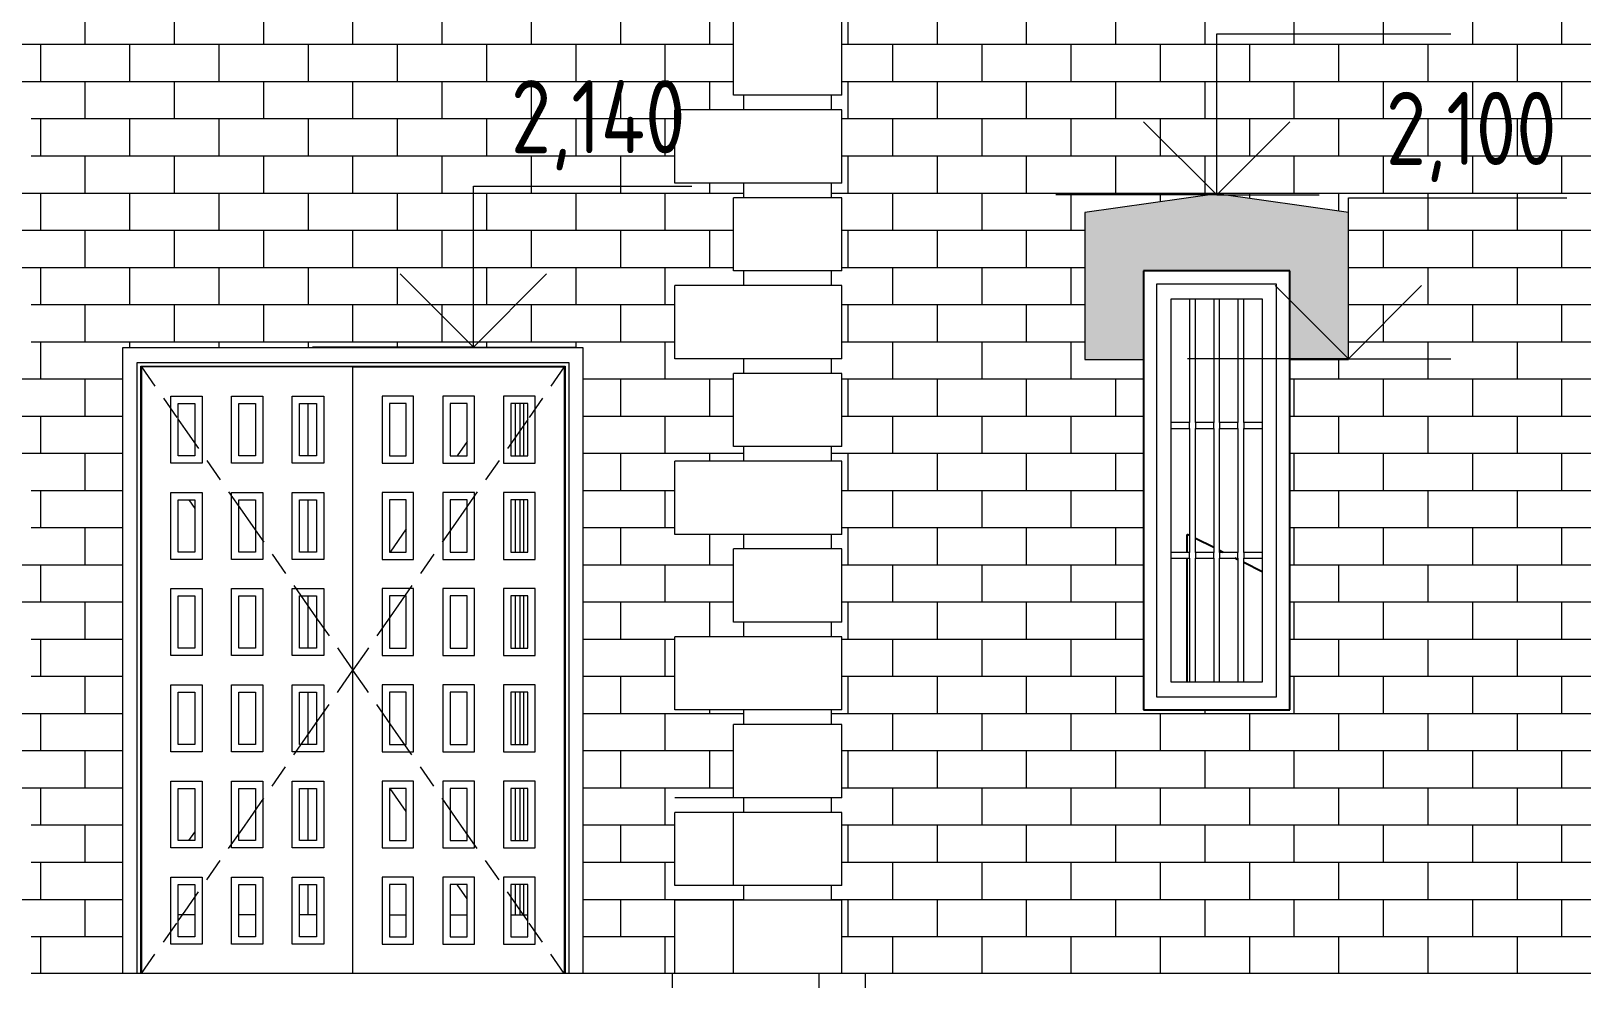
# Model space of a CAD drawing. Header units: feet. Extents: x -10410 to 374725, y -46422 to 88923.
# Drawn here: x 353113 to 358411, y -19 to 3220 of the extents above; entities that cross this region are included whole.
import ezdxf

# ---------------------------------------------------------------- set-up
doc = ezdxf.new("R2010")
doc.units = ezdxf.units.FT
doc.header["$MEASUREMENT"] = 0
for name, color, linetype, lineweight in [('Интерьер - Мебель_Ном._пера__1', 7, 'Continuous', 20), ('Интерьер - Мебель_Ном._пера__7', 7, 'Continuous', 20), ('Конструктив - Перекрытия_Ном._пера__1', 7, 'Continuous', 20), ('Конструктив - Перекрытия_Ном._пера__7', 7, 'Continuous', 20), ('Конструктив - Стены Несущие_Ном._пера__1', 7, 'Continuous', 20), ('Конструктив - Стены Несущие_Ном._пера__120', 7, 'Continuous', 5), ('Конструктив - Стены Несущие_Ном._пера__19', 255, 'Continuous', 0)]:
    doc.layers.add(name, color=color, linetype=linetype, lineweight=lineweight)
for name, color, linetype, lineweight, true_color in [('Конструктив - Лестницы_Ном._пера__71', 7, 'Continuous', 25, 0x78aaff), ('Конструктив - Стены Несущие_Ном._пера__107', 7, 'Continuous', 5, 0xaaaaaa), ('Конструктив - Стены Несущие_Ном._пера__87', 7, 'Continuous', 25, 0x6a6a6a)]:
    doc.layers.add(name, color=color, linetype=linetype, lineweight=lineweight, true_color=true_color)
doc.styles.add('СГЕНЕРИР_СТИЛЬ_2', font='CS_Gost2304.shx')

msp = doc.modelspace()

# ---------------------------------------------------------------- hatches: boundary and pattern name
at = {"layer": 'Конструктив - Стены Несущие_Ном._пера__107', "linetype": 'Continuous'}
h = msp.add_hatch(dxfattribs=at)
h.set_pattern_fill('ЧЕРЕПИЦА_02', color=256, style=0, pattern_type=2)
h.set_pattern_definition([(0, (354212.33, 1650), (0, 127), []), (90, (354212.33, 1650), (-304.8, 0), [127, -127]), (90, (354364.73, 1777), (-304.8, 0), [127, -127])])
h.paths.add_polyline_path([(352877.58257, 2650), (352912.58257, 2650), (352912.58257, 2400), (352877.58257, 2400), (352877.58257, 2350), (353112.58257, 2350), (353112.58257, 2100), (352877.58257, 2100), (352877.58257, 2050), (352912.58257, 2050), (352912.58257, 1800), (352877.58257, 1800), (352877.58257, 1750), (353112.58257, 1750), (353112.58257, 1500), (352877.58257, 1500), (352877.58257, 1450), (352912.58257, 1450), (352912.58257, 1200), (352877.58257, 1200), (352877.58257, 1150), (353112.58257, 1150), (353112.58257, 900), (352877.58257, 900), (352877.58257, 850), (352912.58257, 850), (352912.58257, 600), (352877.58257, 600), (352877.58257, 550), (353112.58257, 550), (353112.58257, 300), (352877.58257, 300), (352877.58257, 250), (353112.58257, 250), (353112.58257, 0), (353425.33266, 0), (353425.33266, 2137), (354999.33266, 2137), (354999.33266, 0), (355312.08276, 0), (355312.08276, 250), (355547.08276, 250), (355547.08276, 300), (355312.08276, 300), (355312.08276, 550), (355547.08276, 550), (355547.08276, 600), (355512.08276, 600), (355512.08276, 850), (355547.08276, 850), (355547.08276, 900), (355312.08276, 900), (355312.08276, 1150), (355547.08276, 1150), (355547.08276, 1200), (355512.08276, 1200), (355512.08276, 1450), (355547.08276, 1450), (355547.08276, 1500), (355312.08276, 1500), (355312.08276, 1750), (355547.08276, 1750), (355547.08276, 1800), (355512.08276, 1800), (355512.08276, 2050), (355547.08276, 2050), (355547.08276, 2100), (355312.08276, 2100), (355312.08276, 2350), (355547.08276, 2350), (355547.08276, 2400), (355512.08276, 2400), (355512.08276, 2650), (355547.08276, 2650), (355547.08276, 2700), (355312.08276, 2700), (355312.08276, 2950), (355547.08276, 2950), (355547.08276, 3000), (355512.08276, 3000), (355512.08276, 3250), (355547.08276, 3250), (355547.08276, 3300), (352877.58257, 3300), (352877.58257, 3250), (352912.58257, 3250), (352912.58257, 3000), (352877.58257, 3000), (352877.58257, 2950), (353112.58257, 2950), (353112.58257, 2700), (352877.58257, 2700)])
h = msp.add_hatch(dxfattribs=at)
h.set_pattern_fill('ЧЕРЕПИЦА_02', color=256, style=0, pattern_type=2)
h.set_pattern_definition([(0, (358647.19, 1650), (0, 127), []), (90, (358647.2, 1650), (-304.8, 0), [127, -127]), (90, (358799.6, 1777), (-304.8, 0), [127, -127])])
h.paths.add_polyline_path([(355882.08282, 2400.00004), (355847.08277, 2400.00004), (355847.08277, 2349.9999), (355882.08282, 2349.9999), (355882.08282, 2099.99996), (355847.08277, 2099.99996), (355847.08277, 2050.00007), (355882.08282, 2050.00007), (355882.08282, 1800.00012), (355847.08277, 1800.00012), (355847.08277, 1749.99998), (355882.08282, 1749.99998), (355882.08282, 1499.99995), (355847.08277, 1499.99995), (355847.08277, 1450.00006), (355882.08282, 1450.00006), (355882.08282, 1200.00012), (355847.08277, 1200.00012), (355847.08277, 1149.99998), (355882.08282, 1149.99998), (355882.08282, 900.00003), (355847.08277, 900.00003), (355847.08277, 850.00014), (355882.08282, 850.00014), (355882.08282, 599.99994), (355847.08277, 599.99994), (355847.08277, 549.99997), (355882.08282, 549.99997), (355882.08282, 300.00003), (355847.08277, 300.00003), (355847.08277, 249.99989), (355882.08282, 249.99989), (355882.08282, -0.00006), (361212.29204, -0.00006), (361212.29204, 249.99989), (361447.29199, 249.99989), (361447.29199, 300.00003), (361212.29204, 300.00003), (361212.29204, 549.99997), (361447.29199, 549.99997), (361447.29199, 599.99994), (361412.29193, 599.99994), (361412.29193, 849.99989), (361447.29199, 849.99989), (361447.29199, 900.00003), (361212.29204, 900.00003), (361212.29204, 1149.99998), (361447.29199, 1149.99998), (361447.29199, 1200.00012), (361412.29193, 1200.00012), (361412.29193, 1450.00006), (361447.29199, 1450.00006), (361447.29199, 1499.99995), (361212.29204, 1499.99995), (361212.29204, 1749.99998), (361447.29199, 1749.99998), (361447.29199, 1799.99987), (361412.29193, 1799.99987), (361412.29193, 2050.00007), (361447.29199, 2050.00007), (361447.29199, 2099.99996), (361212.29204, 2099.99996), (361212.29204, 2349.9999), (361447.29199, 2349.9999), (361447.29199, 2400.00004), (361412.29193, 2400.00004), (361412.29193, 2650.00007), (361447.29199, 2650.00007), (361447.29199, 2699.99996), (361212.29204, 2699.99996), (361212.29204, 2949.99991), (361447.29199, 2949.99991), (361447.29199, 3000.00005), (361412.29193, 3000.00005), (361412.29193, 3249.99999), (361447.29199, 3249.99999), (361447.29199, 3299.99988), (355847.08277, 3299.99988), (355847.08277, 3249.99999), (355882.08282, 3249.99999), (355882.08282, 3000.00005), (355847.08277, 3000.00005), (355847.08277, 2949.99991), (355882.08282, 2950.00016), (355882.08282, 2699.99996), (355847.08277, 2699.99996), (355847.08277, 2650.00007), (355882.08282, 2650.00007)])
h.paths.add_polyline_path([(356712.78611, 2097.08998), (356912.78609, 2097.08998), (356912.78617, 900.00003), (357412.78615, 900.00003), (357412.78615, 2097.08998), (357612.74924, 2097.08998), (357612.74924, 2388.33628), (357612.74924, 2400.00004), (357612.74924, 2600.0001), (357163.16715, 2663.78504), (356712.78611, 2600.0001), (356712.78611, 2594.05122)], flags=0)
at = {"layer": 'Конструктив - Стены Несущие_Ном._пера__120', "linetype": 'Continuous', "lineweight": 0, "true_color": 0x000000}
msp.add_hatch(color=18, dxfattribs=at).paths.add_polyline_path([(356712.7861, 2097.08998), (356912.7861, 2097.08998), (356912.7861, 2400.00006), (357412.78611, 2400.00006), (357412.78611, 2097.08998), (357612.74923, 2097.08998), (357612.74923, 2388.33631), (357612.74923, 2400.00002), (357612.74923, 2600.00007), (357163.16715, 2663.78502), (356712.7861, 2600.00007), (356712.7861, 2594.05125)])

# ---------------------------------------------------------------- linework, layer by layer
at = {"layer": 'Интерьер - Мебель_Ном._пера__1', "linetype": 'Continuous'}
for p, q in [((357163.16715, 2659.78502), (357163.16715, 3209.78502)), ((357163.16715, 3209.78502), (357963.16858, 3209.78502)), ((357163.16715, 2659.78502), (356913.16715, 2909.78502)), ((357163.16715, 2659.78502), (357413.16715, 2909.78502)), ((354623.60296, 2140), (354623.60296, 2690)), ((354623.60296, 2690), (355370.27078, 2690)), ((357163.16715, 2659.78502), (356613.16715, 2659.78502)), ((357163.16715, 2659.78502), (357513.16715, 2659.78502)), ((357612.74923, 2100.08998), (357612.74923, 2650.08998)), ((357612.74923, 2650.08998), (358359.41704, 2650.08998)), ((354623.60296, 2140), (354373.60296, 2390)), ((354623.60296, 2140), (354873.60296, 2390)), ((357612.74923, 2100.08998), (357362.74923, 2350.08998)), ((357612.74923, 2100.08998), (357862.74923, 2350.08998)), ((354623.60296, 2140), (354073.60296, 2140)), ((354623.60296, 2140), (354973.60296, 2140)), ((357612.74923, 2100.08998), (357062.74923, 2100.08998)), ((357612.74923, 2100.08998), (357962.74923, 2100.08998))]:
    msp.add_line(p, q, dxfattribs=at)
at = {"layer": 'Интерьер - Мебель_Ном._пера__7', "linetype": 'Continuous'}
for p, q in [((355512.08278, 3000), (355512.08278, 3250)), ((355882.08278, 3000), (355882.08278, 3250)), ((355882.08278, 3000), (355512.08278, 3000)), ((355547.08278, 2950), (355547.08278, 3000)), ((355847.08278, 2950), (355847.08278, 3000)), ((355882.08278, 2950), (355312.08278, 2950)), ((355312.08278, 2700), (355312.08278, 2950)), ((355882.08278, 2700), (355882.08278, 2950)), ((355882.08278, 2700), (355312.08278, 2700)), ((355882.08278, 2650), (355512.08278, 2650)), ((355512.08278, 2400), (355512.08278, 2650)), ((355547.08278, 2650), (355547.08278, 2700)), ((355847.08278, 2650), (355847.08278, 2700)), ((355882.08278, 2400), (355882.08278, 2650)), ((355882.08278, 2400), (355512.08278, 2400)), ((355547.08278, 2350), (355547.08278, 2400)), ((355847.08278, 2350), (355847.08278, 2400)), ((355882.08278, 2350), (355312.08278, 2350)), ((355312.08278, 2100), (355312.08278, 2350)), ((355882.08278, 2100), (355882.08278, 2350)), ((355882.08278, 2100), (355312.08278, 2100)), ((355547.08278, 2050), (355547.08278, 2100)), ((355847.08278, 2050), (355847.08278, 2100)), ((355882.08278, 2050), (355512.08278, 2050)), ((355512.08278, 1800), (355512.08278, 2050)), ((355882.08278, 1800), (355882.08278, 2050)), ((355882.08278, 1750), (355312.08278, 1750)), ((355312.08278, 1500), (355312.08278, 1750)), ((355882.08278, 1800), (355512.08278, 1800)), ((355547.08278, 1750), (355547.08278, 1800)), ((355847.08278, 1750), (355847.08278, 1800)), ((355882.08278, 1500), (355882.08278, 1750)), ((355882.08278, 1500), (355312.08278, 1500)), ((355547.08278, 1450), (355547.08278, 1500)), ((355847.08278, 1450), (355847.08278, 1500)), ((355882.08278, 1450), (355512.08278, 1450)), ((355512.08278, 1200), (355512.08278, 1450)), ((355882.08278, 1200), (355882.08278, 1450)), ((355882.08278, 1200), (355512.08278, 1200)), ((355547.08278, 1150), (355547.08278, 1200)), ((355847.08278, 1150), (355847.08278, 1200)), ((355882.08278, 1150), (355312.08278, 1150)), ((355312.08278, 900), (355312.08278, 1150)), ((355882.08278, 900), (355882.08278, 1150)), ((355882.08278, 900), (355312.08278, 900)), ((355882.08278, 850), (355512.08278, 850)), ((355512.08278, 600), (355512.08278, 850)), ((355547.08278, 850), (355547.08278, 900)), ((355847.08278, 850), (355847.08278, 900)), ((355882.08278, 600), (355882.08278, 850)), ((355882.08278, 600), (355312.08278, 600)), ((355547.08278, 550), (355547.08278, 600)), ((355847.08278, 550), (355847.08278, 600)), ((355882.08278, 550), (355312.08278, 550)), ((355312.08278, 300), (355312.08278, 550)), ((355512.08278, 300), (355512.08278, 550)), ((355882.08278, 300), (355882.08278, 550)), ((355882.08278, 300), (355312.08278, 300)), ((355547.08278, 250), (355547.08278, 300)), ((355847.08278, 250), (355847.08278, 300)), ((355882.08278, 250), (355312.08278, 250)), ((355312.08278, 0), (355312.08278, 250)), ((355512.08278, 0), (355512.08278, 250)), ((355882.08278, 0), (355882.08278, 250))]:
    msp.add_line(p, q, dxfattribs=at)
at = {"layer": 'Конструктив - Лестницы_Ном._пера__71', "linetype": 'Continuous'}
for p, q in [((357070.28615, 1495.90291), (357062.29196, 1499.9)), ((357062.29196, 1438.33333), (357062.29196, 1499.8)), ((357152.78615, 1454.65291), (357090.28615, 1485.90291)), ((357185.42529, 1438.33333), (357172.78615, 1444.65291)), ((357062.29196, 995), (357062.29196, 1418.33333)), ((357235.28615, 1413.40291), (357225.42529, 1418.33333)), ((357317.78615, 1372.15291), (357255.28615, 1403.40291))]:
    msp.add_line(p, q, dxfattribs=at)
at = {"layer": 'Конструктив - Перекрытия_Ном._пера__1', "linetype": 'Continuous'}
for p, q in [((355303.32509, 0), (355303.32509, -900)), ((355803.32509, 0), (355303.32509, 0)), ((355962.08272, 0), (355803.32509, 0)), ((355803.32509, 0), (355803.32509, -1050)), ((361862.29188, 0), (355962.08272, 0)), ((355962.08272, 0), (355962.08272, -300))]:
    msp.add_line(p, q, dxfattribs=at)
at = {"layer": 'Конструктив - Перекрытия_Ном._пера__7', "linetype": 'Continuous'}
msp.add_line((355303.32507, 0), (353112.58258, 0), dxfattribs=at)
at = {"layer": 'Конструктив - Стены Несущие_Ном._пера__1', "linetype": 'Continuous'}
for p, q in [((357163.16715, 2663.78502), (356712.7861, 2600.00007)), ((357612.74923, 2600.00007), (357163.16715, 2663.78502)), ((356712.7861, 2600.00007), (356712.7861, 2594.05125)), ((357612.74923, 2400.00002), (357612.74923, 2600.00007)), ((356712.7861, 2594.05125), (356712.7861, 2097.08998)), ((356912.7861, 2097.08998), (356912.7861, 2400.00006)), ((356912.7861, 2400.00006), (357412.78611, 2400.00006)), ((357412.78611, 2400.00006), (357412.78611, 2097.08998)), ((357612.74923, 2388.33631), (357612.74923, 2400.00002)), ((357612.74923, 2097.08998), (357612.74923, 2388.33631)), ((353425.33267, 2137), (353425.33267, 0)), ((354999.33267, 2137), (353425.33267, 2137)), ((354999.33267, 0), (354999.33267, 2137)), ((353475.33267, 0), (353475.33267, 2087)), ((353475.33267, 2087), (354949.33267, 2087)), ((353487.33267, 0), (353487.33267, 2075)), ((353487.33267, 2075), (354937.33267, 2075)), ((353490.33267, 2072), (353490.33267, 1972)), ((354212.33267, 2072), (353490.33267, 2072)), ((354212.33267, 0), (354212.33267, 2072)), ((354212.33267, 2072), (354934.33267, 2072)), ((354934.33267, 2072), (354934.33267, 1972)), ((354937.33267, 2075), (354937.33267, 0)), ((354949.33267, 2087), (354949.33267, 0)), ((356712.7861, 2097.08998), (356912.7861, 2097.08998)), ((357412.78611, 2097.08998), (357612.74923, 2097.08998)), ((353490.33267, 1972), (353490.33267, 100)), ((353590.33267, 1743.33333), (353590.33267, 1972)), ((353590.33267, 1972), (353697.66601, 1972)), ((353697.66601, 1972), (353697.66601, 1743.33333)), ((353797.66601, 1743.33333), (353797.66601, 1972)), ((353797.66601, 1972), (353904.99934, 1972)), ((353904.99934, 1972), (353904.99934, 1743.33333)), ((354004.99934, 1743.33333), (354004.99934, 1972)), ((354004.99934, 1972), (354112.33267, 1972)), ((354112.33267, 1972), (354112.33267, 1743.33333)), ((354312.33267, 1972), (354312.33267, 1743.33333)), ((354419.66601, 1972), (354312.33267, 1972)), ((354419.66601, 1743.33333), (354419.66601, 1972)), ((354519.66601, 1972), (354519.66601, 1743.33333)), ((354626.99934, 1972), (354519.66601, 1972)), ((354626.99934, 1743.33333), (354626.99934, 1972)), ((354726.99934, 1972), (354726.99934, 1743.33333)), ((354834.33267, 1972), (354726.99934, 1972)), ((354834.33267, 1743.33333), (354834.33267, 1972)), ((354934.33267, 1972), (354934.33267, 100)), ((353615.33267, 1768.33333), (353615.33267, 1947)), ((353615.33267, 1947), (353672.66601, 1947)), ((353672.66601, 1947), (353672.66601, 1768.33333)), ((353822.66601, 1768.33333), (353822.66601, 1947)), ((353822.66601, 1947), (353879.99934, 1947)), ((353879.99934, 1947), (353879.99934, 1768.33333)), ((354029.99934, 1768.33333), (354029.99934, 1947)), ((354029.99934, 1947), (354087.33267, 1947)), ((354057.92175, 1947), (354057.92175, 1768.33333)), ((354087.33267, 1947), (354087.33267, 1768.33333)), ((354337.33267, 1947), (354337.33267, 1768.33333)), ((354394.66601, 1947), (354337.33267, 1947)), ((354394.66601, 1768.33333), (354394.66601, 1947)), ((354544.66601, 1947), (354544.66601, 1768.33333)), ((354601.99934, 1947), (354544.66601, 1947)), ((354601.99934, 1768.33333), (354601.99934, 1947)), ((354751.99934, 1947), (354751.99934, 1768.33333)), ((354809.33267, 1947), (354751.99934, 1947)), ((354767.92175, 1768.33333), (354767.92175, 1947)), ((354782.92175, 1947), (354782.92175, 1768.33333)), ((354794.92175, 1947), (354794.92175, 1768.33333)), ((354809.33267, 1768.33333), (354809.33267, 1947)), ((353672.66601, 1768.33333), (353615.33267, 1768.33333)), ((353879.99934, 1768.33333), (353822.66601, 1768.33333)), ((354087.33267, 1768.33333), (354029.99934, 1768.33333)), ((354337.33267, 1768.33333), (354394.66601, 1768.33333)), ((354544.66601, 1768.33333), (354601.99934, 1768.33333)), ((354751.99934, 1768.33333), (354809.33267, 1768.33333)), ((353697.66601, 1743.33333), (353590.33267, 1743.33333)), ((353904.99934, 1743.33333), (353797.66601, 1743.33333)), ((354112.33267, 1743.33333), (354004.99934, 1743.33333)), ((354312.33267, 1743.33333), (354419.66601, 1743.33333)), ((354519.66601, 1743.33333), (354626.99934, 1743.33333)), ((354726.99934, 1743.33333), (354834.33267, 1743.33333)), ((353590.33267, 1414.66667), (353590.33267, 1643.33333)), ((353590.33267, 1643.33333), (353697.66601, 1643.33333)), ((353697.66601, 1643.33333), (353697.66601, 1414.66667)), ((353797.66601, 1414.66667), (353797.66601, 1643.33333)), ((353797.66601, 1643.33333), (353904.99934, 1643.33333)), ((353904.99934, 1643.33333), (353904.99934, 1414.66667)), ((354004.99934, 1414.66667), (354004.99934, 1643.33333)), ((354004.99934, 1643.33333), (354112.33267, 1643.33333)), ((354112.33267, 1643.33333), (354112.33267, 1414.66667)), ((354312.33267, 1643.33333), (354312.33267, 1414.66667)), ((354419.66601, 1643.33333), (354312.33267, 1643.33333)), ((354419.66601, 1414.66667), (354419.66601, 1643.33333)), ((354519.66601, 1643.33333), (354519.66601, 1414.66667)), ((354626.99934, 1643.33333), (354519.66601, 1643.33333)), ((354626.99934, 1414.66667), (354626.99934, 1643.33333)), ((354726.99934, 1643.33333), (354726.99934, 1414.66667)), ((354834.33267, 1643.33333), (354726.99934, 1643.33333)), ((354834.33267, 1414.66667), (354834.33267, 1643.33333)), ((353615.33267, 1439.66667), (353615.33267, 1618.33333)), ((353615.33267, 1618.33333), (353672.66601, 1618.33333)), ((353672.66601, 1618.33333), (353672.66601, 1439.66667)), ((353822.66601, 1439.66667), (353822.66601, 1618.33333)), ((353822.66601, 1618.33333), (353879.99934, 1618.33333)), ((353879.99934, 1618.33333), (353879.99934, 1439.66667)), ((354029.99934, 1439.66667), (354029.99934, 1618.33333)), ((354029.99934, 1618.33333), (354087.33267, 1618.33333)), ((354057.92175, 1618.33333), (354057.92175, 1439.66667)), ((354087.33267, 1618.33333), (354087.33267, 1439.66667)), ((354337.33267, 1618.33333), (354337.33267, 1439.66667)), ((354394.66601, 1618.33333), (354337.33267, 1618.33333)), ((354394.66601, 1439.66667), (354394.66601, 1618.33333)), ((354544.66601, 1618.33333), (354544.66601, 1439.66667)), ((354601.99934, 1618.33333), (354544.66601, 1618.33333)), ((354601.99934, 1439.66667), (354601.99934, 1618.33333)), ((354751.99934, 1618.33333), (354751.99934, 1439.66667)), ((354809.33267, 1618.33333), (354751.99934, 1618.33333)), ((354767.92175, 1439.66667), (354767.92175, 1618.33333)), ((354782.92175, 1618.33333), (354782.92175, 1439.66667)), ((354794.92175, 1618.33333), (354794.92175, 1439.66667)), ((354809.33267, 1439.66667), (354809.33267, 1618.33333)), ((353672.66601, 1439.66667), (353615.33267, 1439.66667)), ((353879.99934, 1439.66667), (353822.66601, 1439.66667)), ((354087.33267, 1439.66667), (354029.99934, 1439.66667)), ((354337.33267, 1439.66667), (354394.66601, 1439.66667)), ((354544.66601, 1439.66667), (354601.99934, 1439.66667)), ((354751.99934, 1439.66667), (354809.33267, 1439.66667)), ((353697.66601, 1414.66667), (353590.33267, 1414.66667)), ((353904.99934, 1414.66667), (353797.66601, 1414.66667)), ((354112.33267, 1414.66667), (354004.99934, 1414.66667)), ((354312.33267, 1414.66667), (354419.66601, 1414.66667)), ((354519.66601, 1414.66667), (354626.99934, 1414.66667)), ((354726.99934, 1414.66667), (354834.33267, 1414.66667)), ((353590.33267, 1086), (353590.33267, 1314.66667)), ((353590.33267, 1314.66667), (353697.66601, 1314.66667)), ((353615.33267, 1111), (353615.33267, 1289.66667)), ((353615.33267, 1289.66667), (353672.66601, 1289.66667)), ((353672.66601, 1289.66667), (353672.66601, 1111)), ((353697.66601, 1314.66667), (353697.66601, 1086)), ((353797.66601, 1086), (353797.66601, 1314.66667)), ((353797.66601, 1314.66667), (353904.99934, 1314.66667)), ((353822.66601, 1111), (353822.66601, 1289.66667)), ((353822.66601, 1289.66667), (353879.99934, 1289.66667)), ((353879.99934, 1289.66667), (353879.99934, 1111)), ((353904.99934, 1314.66667), (353904.99934, 1086)), ((354004.99934, 1086), (354004.99934, 1314.66667)), ((354004.99934, 1314.66667), (354112.33267, 1314.66667)), ((354029.99934, 1111), (354029.99934, 1289.66667)), ((354029.99934, 1289.66667), (354087.33267, 1289.66667)), ((354057.92175, 1289.66667), (354057.92175, 1111)), ((354087.33267, 1289.66667), (354087.33267, 1111)), ((354112.33267, 1314.66667), (354112.33267, 1086)), ((354312.33267, 1314.66667), (354312.33267, 1086)), ((354419.66601, 1314.66667), (354312.33267, 1314.66667)), ((354337.33267, 1289.66667), (354337.33267, 1111)), ((354394.66601, 1289.66667), (354337.33267, 1289.66667)), ((354394.66601, 1111), (354394.66601, 1289.66667)), ((354419.66601, 1086), (354419.66601, 1314.66667)), ((354519.66601, 1314.66667), (354519.66601, 1086)), ((354626.99934, 1314.66667), (354519.66601, 1314.66667)), ((354544.66601, 1289.66667), (354544.66601, 1111)), ((354601.99934, 1289.66667), (354544.66601, 1289.66667)), ((354601.99934, 1111), (354601.99934, 1289.66667)), ((354626.99934, 1086), (354626.99934, 1314.66667)), ((354726.99934, 1314.66667), (354726.99934, 1086)), ((354834.33267, 1314.66667), (354726.99934, 1314.66667)), ((354751.99934, 1289.66667), (354751.99934, 1111)), ((354809.33267, 1289.66667), (354751.99934, 1289.66667)), ((354767.92175, 1111), (354767.92175, 1289.66667)), ((354782.92175, 1289.66667), (354782.92175, 1111)), ((354794.92175, 1289.66667), (354794.92175, 1111)), ((354809.33267, 1111), (354809.33267, 1289.66667)), ((354834.33267, 1086), (354834.33267, 1314.66667)), ((353697.66601, 1086), (353590.33267, 1086)), ((353672.66601, 1111), (353615.33267, 1111)), ((353904.99934, 1086), (353797.66601, 1086)), ((353879.99934, 1111), (353822.66601, 1111)), ((354112.33267, 1086), (354004.99934, 1086)), ((354087.33267, 1111), (354029.99934, 1111)), ((354312.33267, 1086), (354419.66601, 1086)), ((354337.33267, 1111), (354394.66601, 1111)), ((354519.66601, 1086), (354626.99934, 1086)), ((354544.66601, 1111), (354601.99934, 1111)), ((354726.99934, 1086), (354834.33267, 1086)), ((354751.99934, 1111), (354809.33267, 1111)), ((353590.33267, 757.33333), (353590.33267, 986)), ((353590.33267, 986), (353697.66601, 986)), ((353615.33267, 782.33333), (353615.33267, 961)), ((353615.33267, 961), (353672.66601, 961)), ((353672.66601, 961), (353672.66601, 782.33333)), ((353697.66601, 986), (353697.66601, 757.33333)), ((353797.66601, 757.33333), (353797.66601, 986)), ((353797.66601, 986), (353904.99934, 986)), ((353822.66601, 782.33333), (353822.66601, 961)), ((353822.66601, 961), (353879.99934, 961)), ((353879.99934, 961), (353879.99934, 782.33333)), ((353904.99934, 986), (353904.99934, 757.33333)), ((354004.99934, 757.33333), (354004.99934, 986)), ((354004.99934, 986), (354112.33267, 986)), ((354029.99934, 782.33333), (354029.99934, 961)), ((354029.99934, 961), (354087.33267, 961)), ((354057.92175, 961), (354057.92175, 782.33333)), ((354087.33267, 961), (354087.33267, 782.33333)), ((354112.33267, 986), (354112.33267, 757.33333)), ((354312.33267, 986), (354312.33267, 757.33333)), ((354419.66601, 986), (354312.33267, 986)), ((354337.33267, 961), (354337.33267, 782.33333)), ((354394.66601, 961), (354337.33267, 961)), ((354394.66601, 782.33333), (354394.66601, 961)), ((354419.66601, 757.33333), (354419.66601, 986)), ((354519.66601, 986), (354519.66601, 757.33333)), ((354626.99934, 986), (354519.66601, 986)), ((354544.66601, 961), (354544.66601, 782.33333)), ((354601.99934, 961), (354544.66601, 961)), ((354601.99934, 782.33333), (354601.99934, 961)), ((354626.99934, 757.33333), (354626.99934, 986)), ((354726.99934, 986), (354726.99934, 757.33333)), ((354834.33267, 986), (354726.99934, 986)), ((354751.99934, 961), (354751.99934, 782.33333)), ((354809.33267, 961), (354751.99934, 961)), ((354767.92175, 782.33333), (354767.92175, 961)), ((354782.92175, 961), (354782.92175, 782.33333)), ((354794.92175, 961), (354794.92175, 782.33333)), ((354809.33267, 782.33333), (354809.33267, 961)), ((354834.33267, 757.33333), (354834.33267, 986)), ((353697.66601, 757.33333), (353590.33267, 757.33333)), ((353672.66601, 782.33333), (353615.33267, 782.33333)), ((353904.99934, 757.33333), (353797.66601, 757.33333)), ((353879.99934, 782.33333), (353822.66601, 782.33333)), ((354112.33267, 757.33333), (354004.99934, 757.33333)), ((354087.33267, 782.33333), (354029.99934, 782.33333)), ((354312.33267, 757.33333), (354419.66601, 757.33333)), ((354337.33267, 782.33333), (354394.66601, 782.33333)), ((354519.66601, 757.33333), (354626.99934, 757.33333)), ((354544.66601, 782.33333), (354601.99934, 782.33333)), ((354726.99934, 757.33333), (354834.33267, 757.33333)), ((354751.99934, 782.33333), (354809.33267, 782.33333)), ((353590.33267, 428.66667), (353590.33267, 657.33333)), ((353590.33267, 657.33333), (353697.66601, 657.33333)), ((353697.66601, 657.33333), (353697.66601, 428.66667)), ((353797.66601, 428.66667), (353797.66601, 657.33333)), ((353797.66601, 657.33333), (353904.99934, 657.33333)), ((353904.99934, 657.33333), (353904.99934, 428.66667)), ((354004.99934, 428.66667), (354004.99934, 657.33333)), ((354004.99934, 657.33333), (354112.33267, 657.33333)), ((354112.33267, 657.33333), (354112.33267, 428.66667)), ((354312.33267, 657.33333), (354312.33267, 428.66667)), ((354419.66601, 657.33333), (354312.33267, 657.33333)), ((354419.66601, 428.66667), (354419.66601, 657.33333)), ((354519.66601, 657.33333), (354519.66601, 428.66667)), ((354626.99934, 657.33333), (354519.66601, 657.33333)), ((354626.99934, 428.66667), (354626.99934, 657.33333)), ((354726.99934, 657.33333), (354726.99934, 428.66667)), ((354834.33267, 657.33333), (354726.99934, 657.33333)), ((354834.33267, 428.66667), (354834.33267, 657.33333)), ((353615.33267, 453.66667), (353615.33267, 632.33333)), ((353615.33267, 632.33333), (353672.66601, 632.33333)), ((353672.66601, 632.33333), (353672.66601, 453.66667)), ((353822.66601, 453.66667), (353822.66601, 632.33333)), ((353822.66601, 632.33333), (353879.99934, 632.33333)), ((353879.99934, 632.33333), (353879.99934, 453.66667)), ((354029.99934, 453.66667), (354029.99934, 632.33333)), ((354029.99934, 632.33333), (354087.33267, 632.33333)), ((354057.92175, 632.33333), (354057.92175, 453.66667)), ((354087.33267, 632.33333), (354087.33267, 453.66667)), ((354337.33267, 632.33333), (354337.33267, 453.66667)), ((354394.66601, 632.33333), (354337.33267, 632.33333)), ((354394.66601, 453.66667), (354394.66601, 632.33333)), ((354544.66601, 632.33333), (354544.66601, 453.66667)), ((354601.99934, 632.33333), (354544.66601, 632.33333)), ((354601.99934, 453.66667), (354601.99934, 632.33333)), ((354751.99934, 632.33333), (354751.99934, 453.66667)), ((354809.33267, 632.33333), (354751.99934, 632.33333)), ((354767.92175, 453.66667), (354767.92175, 632.33333)), ((354782.92175, 632.33333), (354782.92175, 453.66667)), ((354794.92175, 632.33333), (354794.92175, 453.66667)), ((354809.33267, 453.66667), (354809.33267, 632.33333)), ((353697.66601, 428.66667), (353590.33267, 428.66667)), ((353672.66601, 453.66667), (353615.33267, 453.66667)), ((353904.99934, 428.66667), (353797.66601, 428.66667)), ((353879.99934, 453.66667), (353822.66601, 453.66667)), ((354112.33267, 428.66667), (354004.99934, 428.66667)), ((354087.33267, 453.66667), (354029.99934, 453.66667)), ((354312.33267, 428.66667), (354419.66601, 428.66667)), ((354337.33267, 453.66667), (354394.66601, 453.66667)), ((354519.66601, 428.66667), (354626.99934, 428.66667)), ((354544.66601, 453.66667), (354601.99934, 453.66667)), ((354726.99934, 428.66667), (354834.33267, 428.66667)), ((354751.99934, 453.66667), (354809.33267, 453.66667)), ((353590.33267, 100), (353590.33267, 328.66667)), ((353590.33267, 328.66667), (353697.66601, 328.66667)), ((353697.66601, 328.66667), (353697.66601, 100)), ((353797.66601, 100), (353797.66601, 328.66667)), ((353797.66601, 328.66667), (353904.99934, 328.66667)), ((353904.99934, 328.66667), (353904.99934, 100)), ((354004.99934, 100), (354004.99934, 328.66667)), ((354004.99934, 328.66667), (354112.33267, 328.66667)), ((354112.33267, 328.66667), (354112.33267, 100)), ((354312.33267, 328.66667), (354312.33267, 100)), ((354419.66601, 328.66667), (354312.33267, 328.66667)), ((354419.66601, 100), (354419.66601, 328.66667)), ((354519.66601, 328.66667), (354519.66601, 100)), ((354626.99934, 328.66667), (354519.66601, 328.66667)), ((354626.99934, 100), (354626.99934, 328.66667)), ((354726.99934, 328.66667), (354726.99934, 100)), ((354834.33267, 328.66667), (354726.99934, 328.66667)), ((354834.33267, 100), (354834.33267, 328.66667)), ((353615.33267, 125), (353615.33267, 303.66667)), ((353615.33267, 303.66667), (353672.66601, 303.66667)), ((353672.66601, 303.66667), (353672.66601, 125)), ((353822.66601, 125), (353822.66601, 303.66667)), ((353822.66601, 303.66667), (353879.99934, 303.66667)), ((353879.99934, 303.66667), (353879.99934, 125)), ((354029.99934, 125), (354029.99934, 303.66667)), ((354029.99934, 303.66667), (354087.33267, 303.66667)), ((354057.92175, 303.66667), (354057.92175, 200)), ((354087.33267, 303.66667), (354087.33267, 125)), ((354337.33267, 303.66667), (354337.33267, 125)), ((354394.66601, 303.66667), (354337.33267, 303.66667)), ((354394.66601, 125), (354394.66601, 303.66667)), ((354544.66601, 303.66667), (354544.66601, 125)), ((354601.99934, 303.66667), (354544.66601, 303.66667)), ((354601.99934, 125), (354601.99934, 303.66667)), ((354751.99934, 303.66667), (354751.99934, 125)), ((354809.33267, 303.66667), (354751.99934, 303.66667)), ((354767.92175, 200), (354767.92175, 303.66667)), ((354782.92175, 303.66667), (354782.92175, 200)), ((354794.92175, 303.66667), (354794.92175, 200)), ((354809.33267, 125), (354809.33267, 303.66667)), ((353672.66601, 200), (353615.33267, 200)), ((353879.99934, 200), (353822.66601, 200)), ((354087.33267, 200), (354029.99934, 200)), ((354337.33267, 200), (354394.66601, 200)), ((354544.66601, 200), (354601.99934, 200)), ((354751.99934, 200), (354809.33267, 200)), ((353672.66601, 125), (353615.33267, 125)), ((353879.99934, 125), (353822.66601, 125)), ((354087.33267, 125), (354029.99934, 125)), ((354337.33267, 125), (354394.66601, 125)), ((354544.66601, 125), (354601.99934, 125)), ((354751.99934, 125), (354809.33267, 125)), ((353490.33267, 100), (353490.33267, 0)), ((353697.66601, 100), (353590.33267, 100)), ((353904.99934, 100), (353797.66601, 100)), ((354112.33267, 100), (354004.99934, 100)), ((354312.33267, 100), (354419.66601, 100)), ((354519.66601, 100), (354626.99934, 100)), ((354726.99934, 100), (354834.33267, 100)), ((354934.33267, 100), (354934.33267, 0))]:
    msp.add_line(p, q, dxfattribs=at)
at = {"layer": 'Конструктив - Стены Несущие_Ном._пера__120', "linetype": 'Continuous'}
for p, q in [((356957.78611, 2355.00006), (356957.78611, 2305.00006)), ((357367.78611, 2355.00006), (356957.78611, 2355.00006)), ((357367.78611, 2305.00006), (357367.78611, 2355.00006)), ((356957.78611, 2305.00006), (356957.78611, 995.00006)), ((357007.78611, 995.00006), (357007.78611, 2305.00006)), ((357007.78611, 2305.00006), (357317.78611, 2305.00006)), ((357070.28611, 2305.00006), (357070.28611, 1881.66673)), ((357090.28611, 1881.66673), (357090.28611, 2305.00006)), ((357152.78611, 2305.00006), (357152.78611, 1881.66673)), ((357172.78611, 1881.66673), (357172.78611, 2305.00006)), ((357235.28611, 2305.00006), (357235.28611, 1881.66673)), ((357255.28611, 1881.66673), (357255.28611, 2305.00006)), ((357317.78611, 2305.00006), (357317.78611, 995.00006)), ((357367.78611, 995.00006), (357367.78611, 2305.00006)), ((357070.28611, 1881.66673), (357007.78611, 1881.66673)), ((357007.78611, 1861.66673), (357070.28611, 1861.66673)), ((357070.28611, 1861.66673), (357070.28611, 1881.66673)), ((357070.28611, 1861.66673), (357070.28611, 1438.3334)), ((357152.78611, 1881.66673), (357090.28611, 1881.66673)), ((357090.28611, 1881.66673), (357090.28611, 1861.66673)), ((357090.28611, 1438.3334), (357090.28611, 1861.66673)), ((357090.28611, 1861.66673), (357152.78611, 1861.66673)), ((357152.78611, 1861.66673), (357152.78611, 1881.66673)), ((357152.78611, 1861.66673), (357152.78611, 1438.3334)), ((357235.28611, 1881.66673), (357172.78611, 1881.66673)), ((357172.78611, 1881.66673), (357172.78611, 1861.66673)), ((357172.78611, 1438.3334), (357172.78611, 1861.66673)), ((357172.78611, 1861.66673), (357235.28611, 1861.66673)), ((357235.28611, 1861.66673), (357235.28611, 1881.66673)), ((357235.28611, 1861.66673), (357235.28611, 1438.3334)), ((357317.78611, 1881.66673), (357255.28611, 1881.66673)), ((357255.28611, 1881.66673), (357255.28611, 1861.66673)), ((357255.28611, 1438.3334), (357255.28611, 1861.66673)), ((357255.28611, 1861.66673), (357317.78611, 1861.66673)), ((357070.28611, 1438.3334), (357007.78611, 1438.3334)), ((357070.28611, 1418.3334), (357070.28611, 1438.3334)), ((357152.78611, 1438.3334), (357090.28611, 1438.3334)), ((357090.28611, 1438.3334), (357090.28611, 1418.3334)), ((357152.78611, 1418.3334), (357152.78611, 1438.3334)), ((357235.28611, 1438.3334), (357172.78611, 1438.3334)), ((357172.78611, 1438.3334), (357172.78611, 1418.3334)), ((357235.28611, 1418.3334), (357235.28611, 1438.3334)), ((357317.78611, 1438.3334), (357255.28611, 1438.3334)), ((357255.28611, 1438.3334), (357255.28611, 1418.3334)), ((357007.78611, 1418.3334), (357070.28611, 1418.3334)), ((357070.28611, 1418.3334), (357070.28611, 995.00006)), ((357090.28611, 995.00006), (357090.28611, 1418.3334)), ((357090.28611, 1418.3334), (357152.78611, 1418.3334)), ((357152.78611, 1418.3334), (357152.78611, 995.00006)), ((357172.78611, 995.00006), (357172.78611, 1418.3334)), ((357172.78611, 1418.3334), (357235.28611, 1418.3334)), ((357235.28611, 1418.3334), (357235.28611, 995.00006)), ((357255.28611, 995.00006), (357255.28611, 1418.3334)), ((357255.28611, 1418.3334), (357317.78611, 1418.3334)), ((356957.78611, 995.00006), (356957.78611, 945.00006)), ((357317.78611, 995.00006), (357007.78611, 995.00006)), ((357367.78611, 945.00006), (357367.78611, 995.00006)), ((356957.78611, 945.00006), (357367.78611, 945.00006))]:
    msp.add_line(p, q, dxfattribs=at)
at = {"layer": 'Конструктив - Стены Несущие_Ном._пера__19', "linetype": 'Continuous'}
for p, q in [((353490.33267, 2072), (353536.0735, 2006.36635)), ((354934.33267, 2072), (354888.59184, 2006.36635)), ((353564.66152, 1965.34531), (353610.40235, 1899.71166)), ((354860.00383, 1965.34531), (354814.263, 1899.71166)), ((353615.33267, 1892.63712), (353638.99037, 1858.69062)), ((353638.99037, 1858.69062), (353684.73119, 1793.05697)), ((354785.67498, 1858.69062), (354739.93415, 1793.05697)), ((354809.33267, 1892.63712), (354785.67498, 1858.69062)), ((354601.99934, 1816.69859), (354568.29305, 1768.33333)), ((353713.31921, 1752.03593), (353759.06004, 1686.40228)), ((354711.34613, 1752.03593), (354665.6053, 1686.40228)), ((353787.64806, 1645.38125), (353833.38889, 1579.74759)), ((354637.01729, 1645.38125), (354591.27646, 1579.74759)), ((353652.08713, 1618.33333), (353672.66601, 1588.80464)), ((353833.38889, 1579.74759), (353861.97691, 1538.72656)), ((353861.97691, 1538.72656), (353907.71773, 1473.0929)), ((354562.68844, 1538.72656), (354516.94761, 1473.0929)), ((354591.27646, 1579.74759), (354562.68844, 1538.72656)), ((354394.66601, 1519.19536), (354339.24157, 1439.66667)), ((353936.30575, 1432.07187), (353982.04658, 1366.43821)), ((354488.35959, 1432.07187), (354442.61876, 1366.43821)), ((354010.6346, 1325.41718), (354056.37543, 1259.78353)), ((354414.03075, 1325.41718), (354368.28992, 1259.78353)), ((354056.37543, 1259.78353), (354084.96344, 1218.76249)), ((354084.96344, 1218.76249), (354130.70427, 1153.12884)), ((354339.7019, 1218.76249), (354293.96107, 1153.12884)), ((354368.28992, 1259.78353), (354339.7019, 1218.76249)), ((354159.29229, 1112.1078), (354166.59184, 1101.63365)), ((354166.59184, 1101.63365), (354212.33267, 1036)), ((354258.0735, 1101.63365), (354212.33267, 1036)), ((354265.37305, 1112.1078), (354258.0735, 1101.63365)), ((354166.59184, 970.36635), (354212.33267, 1036)), ((354258.0735, 970.36635), (354212.33267, 1036)), ((354159.29229, 959.8922), (354166.59184, 970.36635)), ((354265.37305, 959.8922), (354258.0735, 970.36635)), ((354084.96344, 853.23751), (354130.70427, 918.87116)), ((354339.7019, 853.23751), (354293.96107, 918.87116)), ((354056.37543, 812.21647), (354084.96344, 853.23751)), ((354368.28992, 812.21647), (354339.7019, 853.23751)), ((354010.6346, 746.58282), (354056.37543, 812.21647)), ((354414.03075, 746.58282), (354368.28992, 812.21647)), ((353936.30575, 639.92813), (353982.04658, 705.56179)), ((354488.35959, 639.92813), (354442.61876, 705.56179)), ((353861.97691, 533.27344), (353907.71773, 598.9071)), ((354394.66601, 552.80464), (354339.24157, 632.33333)), ((354562.68844, 533.27344), (354516.94761, 598.9071)), ((353833.38889, 492.25241), (353861.97691, 533.27344)), ((354591.27646, 492.25241), (354562.68844, 533.27344)), ((353652.08713, 453.66667), (353672.66601, 483.19536)), ((353787.64806, 426.61875), (353833.38889, 492.25241)), ((354637.01729, 426.61875), (354591.27646, 492.25241)), ((353713.31921, 319.96407), (353759.06004, 385.59772)), ((354711.34613, 319.96407), (354665.6053, 385.59772)), ((353638.99037, 213.30938), (353684.73119, 278.94303)), ((354601.99934, 255.30141), (354568.29305, 303.66667)), ((354785.67498, 213.30938), (354739.93415, 278.94303)), ((353615.33267, 179.36288), (353638.99037, 213.30938)), ((354809.33267, 179.36288), (354785.67498, 213.30938)), ((353564.66152, 106.65469), (353610.40235, 172.28834)), ((354860.00383, 106.65469), (354814.263, 172.28834)), ((353490.33267, 0), (353536.0735, 65.63365)), ((354934.33267, 0), (354888.59184, 65.63365))]:
    msp.add_line(p, q, dxfattribs=at)
at = {"layer": 'Конструктив - Стены Несущие_Ном._пера__87', "linetype": 'Continuous'}
for p, q in [((357412.78611, 2400.00006), (356912.78611, 2400.00006)), ((356912.78611, 2400.00006), (356912.78611, 900.00006)), ((357412.78611, 900.00006), (357412.78611, 2400.00006)), ((356912.78611, 900.00006), (357412.78611, 900.00006))]:
    msp.add_line(p, q, dxfattribs=at)

# ---------------------------------------------------------------- texts
at = {"layer": 'Интерьер - Мебель_Ном._пера__1', "linetype": 'Continuous', "char_height": 250, "attachment_point": 7, "style": 'СГЕНЕРИР_СТИЛЬ_2'}
for s, insert in [('\\A1;{\\FCS_Gost2304.shx; 2,140}', (354623.60296, 2743.45577)), ('\\A1;{\\FCS_Gost2304.shx; 2,100}', (357612.74923, 2703.54574))]:
    msp.add_mtext(s, dxfattribs=dict(at, insert=insert))

doc.saveas('drawing.dxf')
